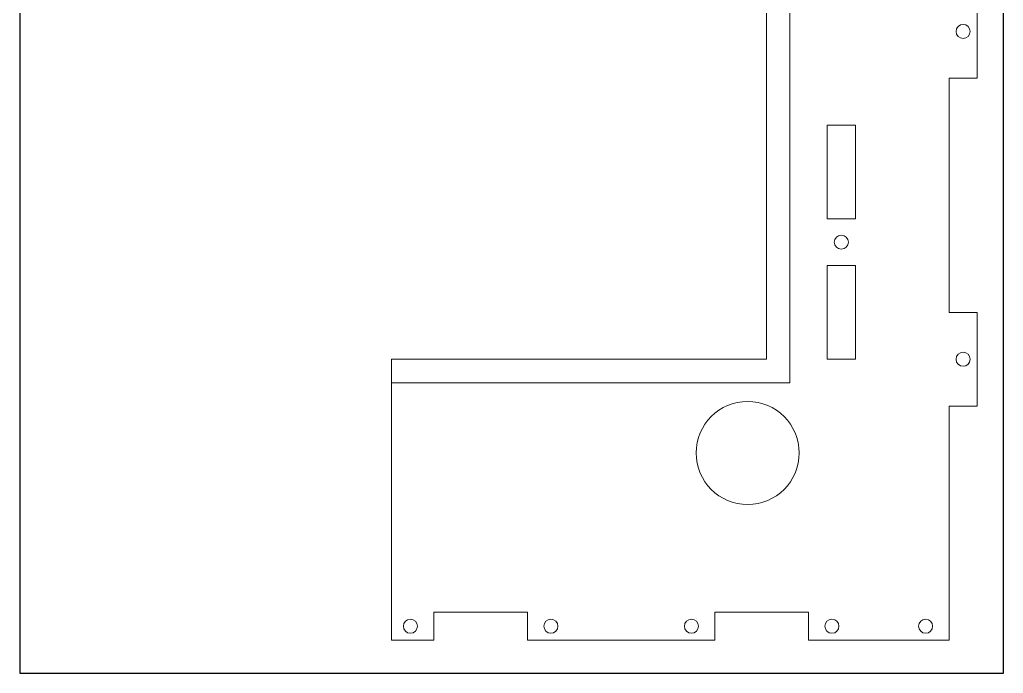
# Model space of a CAD drawing. Header units: millimetres. Extents: x 0 to 210, y 0 to 340.
# Drawn here: x 0 to 210, y 0 to 139.6 of the extents above; entities that cross this region are included whole.
import ezdxf

# ---------------------------------------------------------------- set-up
doc = ezdxf.new("R2010")
doc.units = ezdxf.units.MM

# ---------------------------------------------------------------- blocks, each defined once
blk = doc.blocks.new('Carcasse axe XZ arrière haut')
at = {"color": 7, "linetype": 'Continuous', "lineweight": 15}
for p, q in [((-115, 125), (-95, 125)), ((-115, 119), (-115, 125)), ((-95, 119), (-95, 125)), ((-45, 119), (-45, 125)), ((-45, 125), (-25, 125)), ((-25, 119), (-25, 125)), ((25, 119), (25, 125)), ((45, 125), (25, 125)), ((45, 119), (45, 125)), ((95, 119), (95, 125)), ((115, 125), (95, 125)), ((115, 119), (115, 125)), ((-165, 119), (-165, 89)), ((-115, 119), (-165, 119)), ((-45, 119), (-95, 119)), ((25, 119), (-25, 119)), ((95, 119), (45, 119)), ((165, 119), (115, 119)), ((165, 89), (165, 119)), ((75, 99), (55, 99)), ((55, 99), (55, 93)), ((75, 93), (75, 99)), ((105, 99), (85, 99)), ((85, 99), (85, 93)), ((105, 93), (105, 99)), ((55, 93), (75, 93)), ((85, 93), (105, 93)), ((-159, 89), (-165, 89)), ((-159, 69), (-159, 89)), ((165, 89), (159, 89)), ((159, 89), (159, 69)), ((-110, 85), (110, 85)), ((-110, 0), (-110, 85)), ((110, 85), (110, 0)), ((-105, 80), (105, 80)), ((-105, 0), (-105, 80)), ((105, 0), (105, 80)), ((-165, 69), (-165, 29)), ((-165, 69), (-159, 69)), ((159, 69), (165, 69)), ((165, 29), (165, 69)), ((-159, 29), (-165, 29)), ((-159, 9), (-159, 29)), ((165, 29), (159, 29)), ((159, 29), (159, 9)), ((-165, 9), (-165, 0)), ((-165, 9), (-159, 9)), ((159, 9), (165, 9)), ((165, 0), (165, 9)), ((-105, 0), (-165, 0)), ((165, 0), (105, 0))]:
    blk.add_line(p, q, dxfattribs=at)
for centre, radius in [((-105, 122), 1.5), ((-35, 122), 1.5), ((35, 122), 1.5), ((105, 122), 1.5), ((-162, 114), 1.5), ((162, 114), 1.5), ((0, 102), 3.5), ((80, 96), 1.5), ((-162, 94), 1.5), ((162, 94), 1.5), ((-125, 76), 11), ((125, 76), 11), ((-162, 64), 1.5), ((162, 64), 1.5), ((-162, 34), 1.5), ((162, 34), 1.5), ((-162, 4), 1.5), ((162, 4), 1.5)]:
    blk.add_circle(centre, radius, dxfattribs=at)

msp = doc.modelspace()

# ---------------------------------------------------------------- linework, layer by layer
msp.add_lwpolyline([(210.01, 0.01), (210.01, 340.01), (0.01, 340.01), (0.01, 0.01)], close=True)

# ---------------------------------------------------------------- block references
at = {"rotation": 270}
msp.add_blockref('Carcasse axe XZ arrière haut', (79.42, 172.06), dxfattribs=at)

doc.saveas('drawing.dxf')
